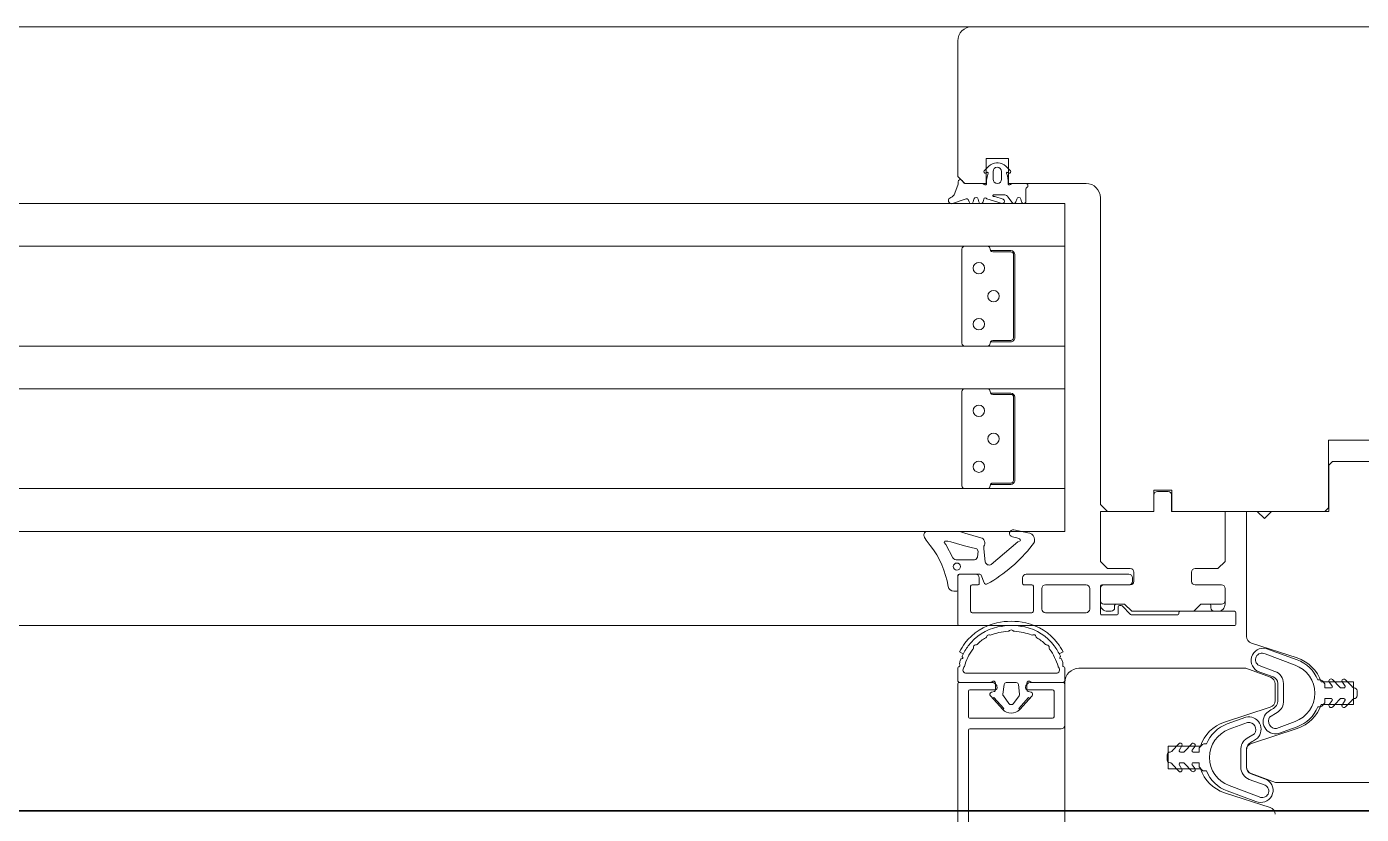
# Model space of a CAD drawing. Header units: metres. Extents: x 0.003 to 0.843, y 0.003 to 0.597.
# Drawn here: x 0.419548 to 0.423292, y 0.163988 to 0.166197 of the extents above; entities that cross this region are included whole.
import ezdxf

# ---------------------------------------------------------------- set-up
doc = ezdxf.new("R2010")
doc.units = ezdxf.units.M
for name, pattern in [('AUSGEZOGEN', [0]), ('LINIE_23', [0.0079, 0.004, -0.0013, 0, -0.0013, 0, -0.0013]), ('STRICHPUNKT', [25.4, 12.7, -6.35, 0, -6.35])]:
    doc.linetypes.add(name, pattern=pattern)
for name, color, linetype, lineweight in [('Bauachsen grob', 7, 'STRICHPUNKT', 13), ('Fenster', 7, 'AUSGEZOGEN', 18), ('Wand Beton bewehrt', 7, 'AUSGEZOGEN', 35)]:
    doc.layers.add(name, color=color, linetype=linetype, lineweight=lineweight)

msp = doc.modelspace()

# ---------------------------------------------------------------- linework, layer by layer
at = {"layer": 'Bauachsen grob', "color": 32, "linetype": 'LINIE_23', "lineweight": 25, "true_color": 0xc36e14}
msp.add_line((0.2293999949395658, 0.1645973633730105), (0.7313199837207798, 0.1645973633730105), dxfattribs=at)
at = {"layer": 'Fenster', "color": 7, "linetype": 'AUSGEZOGEN', "lineweight": 13}
for p, q in [((0.3942799842420348, 0.1661973702461979), (0.4222000025015079, 0.166197361169403)), ((0.4222000025015152, 0.1661973570238174), (0.4236200024697737, 0.1661973594937713)), ((0.4221600032329593, 0.1657773569636293), (0.4221600025719854, 0.1661573569551352)), ((0.4223020031428148, 0.1658273572095073), (0.4222400031442007, 0.1658273571016644)), ((0.4222400031442007, 0.1658273571016644), (0.422240003265959, 0.165757357103229)), ((0.4223020032645731, 0.1657573572110719), (0.4223020031428148, 0.1658273572095073)), ((0.4222474685091835, 0.1658065068475736), (0.4222340927172014, 0.1657931132368977)), ((0.4222589223791303, 0.165791302114898), (0.4222589365225281, 0.1657692989461071)), ((0.4222732007838867, 0.1658153100164805), (0.4222686762350715, 0.1658153067982057)), ((0.4222829330990658, 0.1657693143708457), (0.4222829182617505, 0.1657914475440976)), ((0.4223077921176081, 0.1657931133685693), (0.4222944162777679, 0.1658065069314507)), ((0.422160782389393, 0.1657558147043215), (0.4221516242049698, 0.1657299001789702)), ((0.4221800032673001, 0.1657573569988649), (0.4221600032329593, 0.1657773569636293)), ((0.4221609386068031, 0.1657622100896443), (0.4221609386102913, 0.1657602577427133)), ((0.4221609386102913, 0.1657602577427133), (0.4221609386137718, 0.1657583096486592)), ((0.4221759230229931, 0.1657598386628047), (0.4221718535127463, 0.1657656505042355)), ((0.422240003265959, 0.165757357103229), (0.4221800032673001, 0.1657573569988649)), ((0.4222271527727669, 0.1657572802147471), (0.4221808379401375, 0.1657572801300294)), ((0.4222389252523011, 0.1657868239228333), (0.4222419240162338, 0.1657885577234252)), ((0.4222999608348537, 0.165788557827114), (0.4223029596049814, 0.1657868240372368)), ((0.4225200032597, 0.1657573575902621), (0.4223020032645731, 0.1657573572110719)), ((0.4223509388177454, 0.1657572804219049), (0.4223147321900814, 0.1657572803712165)), ((0.4221401014476059, 0.1657179072203158), (0.4221347520480564, 0.1657144534410578)), ((0.4222410711088444, 0.1657148332005696), (0.4222840614949259, 0.165701280311032)), ((0.422261716037426, 0.1657252802751582), (0.422292019516977, 0.1657252803292986)), ((0.4222842330224078, 0.1657141763688765), (0.422266796378594, 0.1657203590104018)), ((0.422300679779754, 0.1657202803448827), (0.4223122268136543, 0.1657042803585933)), ((0.4223509387020135, 0.1657072804276891), (0.4223509386384583, 0.1657421151817967)), ((0.4225600048242696, 0.1648573576799563), (0.4225600033283821, 0.1657173576607325)), ((0.4224600033589919, 0.1657013616316704), (0.3940199851151086, 0.1657013698039755)), ((0.4221452262000011, 0.1657012800691268), (0.422180629038257, 0.1657132612040946)), ((0.4221903997264919, 0.1657103198778314), (0.4221916303304549, 0.1657057272341381)), ((0.4222032214401113, 0.1657057272548468), (0.422205388186781, 0.1657138137212942)), ((0.4222169792964373, 0.1657138137420029), (0.4222191460720014, 0.1657057272832981)), ((0.4222307371816575, 0.1657057273040064), (0.4222329039283274, 0.1657138137704537)), ((0.4223232185182035, 0.1657057274639278), (0.4223253852648732, 0.1657138139303752)), ((0.4223369763745295, 0.1657138139510839), (0.4223391431500936, 0.1657057274923787)), ((0.4224600033589993, 0.1657013574825942), (0.4224600035677279, 0.1655813574852764)), ((0.3940199853238371, 0.1655813698066577), (0.4224600035677206, 0.1655813616343526)), ((0.4221716040476405, 0.165309156989717), (0.4221716035877421, 0.1655735569838071)), ((0.4221794035740001, 0.1655813569972002), (0.4222430035725784, 0.1655813571078261)), ((0.4222508035859717, 0.1655735571215678), (0.4222508035859717, 0.1655735571215678)), ((0.4222522035938695, 0.1655689984247429), (0.4222522035934196, 0.1655692571240993)), ((0.4222522035934196, 0.1655692571240993), (0.4223086035921588, 0.1655692572222011)), ((0.4222586035995383, 0.1655656571353116), (0.4223086035984208, 0.165565657222282)), ((0.4223086035984208, 0.165565657222282), (0.4222586035995383, 0.1655656571353116)), ((0.4224600040547609, 0.1653013574915354), (0.4224600035677279, 0.1655813574852764)), ((0.4223164036118137, 0.1655578572360237), (0.422316404017095, 0.1653248572412317)), ((0.422316404017095, 0.1653248572412317), (0.4223164036118137, 0.1655578572360237)), ((0.4223200036117331, 0.1655578572422851), (0.4223200040170144, 0.1653248572474936)), ((0.422250804045696, 0.1653092571274752), (0.422250804045696, 0.1653092571274752)), ((0.4222522040383592, 0.1653134571298165), (0.4222522040379094, 0.1653137158291729)), ((0.4223086040370985, 0.1653134572279192), (0.4222522040383592, 0.1653134571298165)), ((0.4223086040308367, 0.1653170572278387), (0.4222586040319543, 0.1653170571408682)), ((0.4222586040319543, 0.1653170571408682), (0.4223086040308367, 0.1653170572278387)), ((0.3940199858108704, 0.1653013698129167), (0.422460004054754, 0.165301361640612)), ((0.4222430040596117, 0.1653013571140846), (0.4221794040610334, 0.1653013570034587)), ((0.4224600042634895, 0.1651813574942176), (0.4224600040547609, 0.1653013574915354)), ((0.4224600042634822, 0.1651813616432947), (0.394019986019599, 0.1651813698155989)), ((0.4221716047434022, 0.1649091569986581), (0.4221716042835037, 0.1651735569927482)), ((0.4221794042697618, 0.1651813570061414), (0.4222430042683403, 0.1651813571167673)), ((0.4222508042817333, 0.165173557130509), (0.4222508042817333, 0.165173557130509)), ((0.4222522042896312, 0.165168998433684), (0.4222522042891813, 0.16516925713304)), ((0.4222522042891813, 0.16516925713304), (0.4223086042879207, 0.1651692572311427)), ((0.4222586042953001, 0.1651656571442528), (0.4223086042941825, 0.1651656572312231)), ((0.4223086042941825, 0.1651656572312231), (0.4222586042953001, 0.1651656571442528)), ((0.4223164043075754, 0.1651578572449648), (0.4223164047128568, 0.1649248572501729)), ((0.4223164047128568, 0.1649248572501729), (0.4223164043075754, 0.1651578572449648)), ((0.4223200043074951, 0.1651578572512267), (0.4223200047127761, 0.1649248572564348)), ((0.4224600047505229, 0.164901357500477), (0.4224600042634895, 0.1651813574942176)), ((0.4234000044924005, 0.1650373591370322), (0.4232000044968711, 0.1650373587891514)), ((0.4232000044968711, 0.1650373587891514), (0.4232000048273579, 0.1648473587933982)), ((0.4232010046186067, 0.1649673587924554), (0.4232110046009893, 0.1649773588096259)), ((0.4232010048447295, 0.1648373587953615), (0.4232010046186067, 0.1649673587924554)), ((0.4232110046009893, 0.1649773588096259), (0.4233890045970103, 0.1649773591192402)), ((0.394019986506632, 0.1649013698218578), (0.4224600047505156, 0.1649013616495531)), ((0.4222430047553735, 0.1649013571230262), (0.4221794047567951, 0.1649013570124003)), ((0.4222508047414578, 0.1649092571364172), (0.4222508047414578, 0.1649092571364172)), ((0.422252204734121, 0.1649134571387582), (0.422252204733671, 0.1649137158381141)), ((0.4223086047328604, 0.1649134572368603), (0.422252204734121, 0.1649134571387582)), ((0.4223086047265985, 0.1649170572367798), (0.422258604727716, 0.1649170571498103)), ((0.422258604727716, 0.1649170571498103), (0.4223086047265985, 0.1649170572367798)), ((0.4224600049592512, 0.1647813575031596), (0.4224600047505229, 0.164901357500477)), ((0.4227600047502229, 0.1648973580269431), (0.4227100047513408, 0.1648973579399726)), ((0.4227100047513408, 0.1648973579399726), (0.422710004855705, 0.1648373579413137)), ((0.422734972748598, 0.1648933579833511), (0.4227199727489333, 0.16489335795726)), ((0.4227499727482628, 0.1648933580094418), (0.422734972748598, 0.1648933579833511)), ((0.4227600048545871, 0.1648373580282842), (0.4227600047502229, 0.1648973580269431)), ((0.4225800048586108, 0.1648373577151911), (0.4225600048242696, 0.1648573576799563)), ((0.4227099727665508, 0.1648833579400894), (0.4227099728465636, 0.1648373579411778)), ((0.422759972845446, 0.1648373580281478), (0.4227599727654335, 0.1648833580270594)), ((0.4227099728465636, 0.1648373579411778), (0.4225599728499164, 0.1648373576805039)), ((0.4225599728499164, 0.1648373576805039), (0.4225599730933798, 0.1646973576837877)), ((0.422710004855705, 0.1648373579413137), (0.4225800048586108, 0.1648373577151911)), ((0.422909972842093, 0.1648373582892955), (0.422759972845446, 0.1648373580281478)), ((0.4231900048449753, 0.1648373587762281), (0.4227600048545871, 0.1648373580282842)), ((0.4229099730856629, 0.1646973582925789), (0.422909972842093, 0.1648373582892955)), ((0.4229700054593386, 0.1644869824898579), (0.4229700048498931, 0.1648373583935595)), ((0.4229700048498931, 0.1648373583935595), (0.4230000048492225, 0.1648373584457413)), ((0.4230000048492225, 0.1648373584457413), (0.4230200048835635, 0.1648173584809761)), ((0.4230200048835635, 0.1648173584809761), (0.4230400048483284, 0.1648373585153168)), ((0.4230400048483284, 0.1648373585153168), (0.4232010048447295, 0.1648373587953615)), ((0.4232000048273579, 0.1648473587933982), (0.4231900048449753, 0.1648373587762281)), ((0.4224600049592442, 0.1647813616522354), (0.3940199867153606, 0.1647813698245401)), ((0.4220747586855029, 0.1647812689002431), (0.4221562178227507, 0.1647812690419337)), ((0.4220747586855029, 0.1647812689002463), (0.4221562178227507, 0.1647812690419369)), ((0.4223171197330605, 0.1647857265242956), (0.4223566470782023, 0.1647777802016581)), ((0.4220710118144547, 0.1647572546896909), (0.4220683500060414, 0.164761575768333)), ((0.4220710118144544, 0.1647572546896945), (0.4220683500060414, 0.1647615757683366)), ((0.4221236359185687, 0.164754451253948), (0.4221218689442282, 0.1647507174878406)), ((0.4221236359185687, 0.1647544512539512), (0.4221218689442282, 0.1647507174878443)), ((0.4221218689442282, 0.1647507174878406), (0.4221263348218144, 0.1647444315179341)), ((0.4221321362577566, 0.1647539182499718), (0.4221236359185687, 0.164754451253948)), ((0.4221263348218144, 0.1647444315179341), (0.4221462500509585, 0.164706978105055)), ((0.4221409210802801, 0.1647517867887732), (0.4221321362577566, 0.1647539182499745)), ((0.4221561209621669, 0.1647473425113631), (0.4221409210802801, 0.1647517867887705)), ((0.4221718682504741, 0.164742509738876), (0.4221561209621669, 0.1647473425113631)), ((0.4221822454788282, 0.1647396388968078), (0.4221718682504741, 0.164742509738876)), ((0.4221795320501516, 0.1647765542272341), (0.4222244742313153, 0.1647638302874011)), ((0.4221795320501516, 0.1647765542272369), (0.4222244742313153, 0.1647638302874039)), ((0.422253969285239, 0.1646886042246474), (0.4223288202616597, 0.1647523451810422)), ((0.422253969285239, 0.1646886042246511), (0.4223288202616597, 0.1647523451810458)), ((0.4223259701949819, 0.1647635471329877), (0.4223131779280155, 0.1647661188138118)), ((0.422333057746389, 0.1647605996007525), (0.4223259701949819, 0.1647635471329877)), ((0.4223288202616597, 0.1647523451810422), (0.4223329115209126, 0.164753797438842)), ((0.4223329115209126, 0.164753797438842), (0.4223346637588095, 0.1647548714725832)), ((0.4223353494312649, 0.1647588827563668), (0.422333057746389, 0.1647605996007525)), ((0.4223353494312646, 0.1647588827563705), (0.422333057746389, 0.164760599600756)), ((0.4223346637588095, 0.1647548714725832), (0.4223361215106907, 0.1647567771833588)), ((0.4223346637588095, 0.1647548714725863), (0.4223361215106903, 0.164756777183362)), ((0.4223361215106903, 0.164756777183362), (0.4223353494312646, 0.1647588827563705)), ((0.4221940589851615, 0.164737534036332), (0.4221822454788282, 0.1647396388968078)), ((0.4221940775525525, 0.1647375339697428), (0.4222131244138095, 0.1647322488662039)), ((0.4222117956498774, 0.1647034724464566), (0.4222100853506284, 0.1647026750766209)), ((0.422215484203863, 0.1647091475099055), (0.4222117956498774, 0.1647034724464538)), ((0.4222154842038626, 0.1647091475099083), (0.4222117956498774, 0.1647034724464566)), ((0.4222131244138095, 0.1647322488662076), (0.4222168574333642, 0.1647257336992971)), ((0.4222168574333642, 0.1647257336992939), (0.422215484203863, 0.1647091475099055)), ((0.4222327947385939, 0.1647399450576632), (0.4222327947512494, 0.1647326693510673)), ((0.4222327947385939, 0.1647399450576668), (0.4222327947512494, 0.1647326693510704)), ((0.4222327947512494, 0.1647326693510673), (0.4222369952074536, 0.1646960558002184)), ((0.4222327947512494, 0.1647326693510704), (0.4222369952074536, 0.1646960558002216)), ((0.4221587339807962, 0.1647012583899973), (0.4222050642991034, 0.1647012584344471)), ((0.4221587339807962, 0.164701258390001), (0.4222050642991034, 0.1647012584344507)), ((0.4222062876899083, 0.1647014877677211), (0.4222050642991054, 0.1647012584344471)), ((0.4222071438676251, 0.1647016995570334), (0.4222062876899083, 0.1647014877677211)), ((0.4222085935551612, 0.1647021281703515), (0.4222071438676248, 0.1647016995570371)), ((0.4222100853506287, 0.1647026750766177), (0.4222085935551612, 0.1647021281703483)), ((0.4225599730933798, 0.1646973576837877), (0.4225799731277133, 0.1646773577189925)), ((0.4225799731277133, 0.1646773577189925), (0.4226439731260586, 0.1646773578302396)), ((0.4226539731432139, 0.1646673578478568), (0.4226539731884386, 0.1646413578485495)), ((0.4228159731854175, 0.1646413581303332), (0.4228159731401928, 0.1646673581296405)), ((0.4228259731225603, 0.164677358146811), (0.4228899731209059, 0.1646773582582078)), ((0.4228899731209059, 0.1646773582582078), (0.4229099730856629, 0.1646973582925789)), ((0.4221599734058394, 0.1645213569915691), (0.4221599731692806, 0.1646573569932589)), ((0.4221599731739974, 0.1646546451043592), (0.4221599732381973, 0.1646177359655872)), ((0.4221599731739974, 0.1646546451043628), (0.4221599732381973, 0.1646177359655908)), ((0.4221639731622335, 0.1646613570001269), (0.422209969587719, 0.1646613570801333)), ((0.4222222312488458, 0.164661269157145), (0.422166597106969, 0.1646612690603747)), ((0.422215969639767, 0.1646313570869075), (0.4221999732136109, 0.1646313570590834)), ((0.4222199696048893, 0.1646513570977509), (0.4222199696327199, 0.1646353570937759)), ((0.4222337863958959, 0.1646372170348168), (0.4222259900212003, 0.164658637290228)), ((0.4223419831038917, 0.1646353573060065), (0.4223419830760612, 0.1646513573056486)), ((0.4223679732141229, 0.1646313573513035), (0.4223459831107598, 0.1646313573130534)), ((0.4223519830584437, 0.1646613573228192), (0.4226399731547115, 0.1646613578237502)), ((0.422405973209006, 0.1646313574174006), (0.4225199732095757, 0.1646313576156922)), ((0.4226399732068934, 0.1646313578244208), (0.4225639732085921, 0.1646313576922262)), ((0.422643973206056, 0.1646313578313784), (0.422569973208458, 0.1646313577026627)), ((0.4226499731718818, 0.1646513578413683), (0.4226499731892757, 0.1646413578415918)), ((0.4228999732001859, 0.1646313582766661), (0.422825973202588, 0.1646313581479504)), ((0.4221559732452442, 0.1646137359587192), (0.4221484494646734, 0.1646137359456325)), ((0.4221559732452442, 0.1646137359587224), (0.4221484494646732, 0.1646137359456353)), ((0.4221959732206576, 0.1646273570522149), (0.4221959733424155, 0.1645573573322981)), ((0.4223719733427489, 0.1645573576384332), (0.422371973220991, 0.1646273573583499)), ((0.4223959733275083, 0.1645633576800447), (0.4223959732266236, 0.16462135740023)), ((0.4225299732267463, 0.1646213576333103), (0.4225299733276313, 0.164563357913125)), ((0.4225599732156392, 0.1646273576853582), (0.4225599732689669, 0.1645966990936982)), ((0.4225599732260759, 0.1646213576854925), (0.4225599732852154, 0.164587357686397)), ((0.4225599732689669, 0.1645966990936982), (0.4225599733478334, 0.1645513579655754)), ((0.4229099732764964, 0.1645873582951886), (0.4229099732173566, 0.1646213582942838)), ((0.4225599732852154, 0.1645873576862523), (0.4225599733026095, 0.1645773576866204)), ((0.422603973301178, 0.164577357763154), (0.422569973302386, 0.1645773577040141)), ((0.422569973302386, 0.1645773577040141), (0.4225999733012676, 0.1645773577561963)), ((0.4225799733369506, 0.1645573577218556), (0.4225899733362792, 0.1645573577392493)), ((0.4225999733012676, 0.1645773577561963), (0.4226279733006416, 0.1645773578048993)), ((0.4225999733186614, 0.1645673577564199), (0.4225999733082251, 0.1645733577562856)), ((0.4226099733462682, 0.1645513580525458), (0.4226099733149593, 0.1645693577737689)), ((0.4226139733079122, 0.1645733577806373), (0.4226183164532485, 0.164573357788192)), ((0.422621144882348, 0.1645721862202627), (0.422644801498843, 0.1645485296860643)), ((0.4226279733006416, 0.1645773578048993), (0.4226479733349827, 0.164557357840135)), ((0.4226479733349827, 0.164557357840135), (0.4227349733330382, 0.1645573579914631)), ((0.4227349733330382, 0.1645573579914631), (0.4228219733310934, 0.1645573581427916)), ((0.4227839733322179, 0.164557358080423), (0.4229359733288203, 0.1645573583448132)), ((0.4228219733310934, 0.1645573581427916), (0.4228419732958583, 0.1645773581771323)), ((0.4228419732958583, 0.1645773581771323), (0.4228699732952323, 0.1645773582258357)), ((0.4228659732953218, 0.1645773582188781), (0.4228999732941138, 0.1645773582780176)), ((0.4228699732952323, 0.1645773582258357), (0.4228999732941138, 0.1645773582780176)), ((0.4228699733126265, 0.1645673582260593), (0.4228699733021902, 0.164573358225925)), ((0.4228899733291255, 0.1645573582610705), (0.4228799733297968, 0.1645573582436769)), ((0.4229099732764964, 0.164587358295044), (0.4229099732938903, 0.1645773582954121)), ((0.4221639734127075, 0.1645173569986165), (0.3943159872064084, 0.1645173662007042)), ((0.4229359733983966, 0.1645173583414367), (0.4221639734127075, 0.1645173569986165)), ((0.4221999733492839, 0.164553357339345), (0.422367973349796, 0.1645533576315648)), ((0.422519973345249, 0.1645533578959544), (0.4224059733446789, 0.1645533576976623)), ((0.4225639733547019, 0.1645473579726227), (0.4226059733533149, 0.1645473580456774)), ((0.4226476299279425, 0.1645473581181346), (0.4227759733497902, 0.164547358341376)), ((0.4227799733427431, 0.1645513583482439), (0.422779973339265, 0.1645533580735551)), ((0.4229399733356887, 0.16455335835186), (0.4229399733913494, 0.1645213583483047)), ((0.4221648544781123, 0.1644435996749531), (0.422175508952164, 0.164438078608368)), ((0.4224445038252612, 0.1644380790762585), (0.4224551582801067, 0.1644436001799086)), ((0.4231121433291827, 0.1644262685276781), (0.4229838251522274, 0.1644679613839949)), ((0.423031187678594, 0.164450459205073), (0.4231117089363707, 0.16442115202263)), ((0.4221724683134986, 0.1644244469176757), (0.4221702518042891, 0.1644241783617072)), ((0.4221738269431394, 0.164427633471451), (0.4221724861122437, 0.1644294187467499)), ((0.4224461858706228, 0.164427633945194), (0.4224475266953077, 0.1644294192251569)), ((0.422447544511349, 0.1644244473961444), (0.422449761021493, 0.1644241788478872)), ((0.4230498197028925, 0.164388603407323), (0.4230050648935257, 0.164404892737613)), ((0.4230220738199926, 0.1644378358495415), (0.4231062366403522, 0.1644061169315146)), ((0.4221600065188221, 0.1643633556541727), (0.4221600064571157, 0.1643988314342164)), ((0.4224355037410636, 0.1643833561329266), (0.4221845092267327, 0.1643833556963459)), ((0.4224600064568436, 0.1643988319560376), (0.42246000651855, 0.1643633561759939)), ((0.4225000056234352, 0.1643973562444776), (0.4229684396459711, 0.1643973570592734)), ((0.4229684396459711, 0.1643973570592734), (0.4230368460576091, 0.1643724592963531)), ((0.4230443474068737, 0.1643735683162081), (0.4229998812392889, 0.1643897525900502)), ((0.4221600098893177, 0.1624253556945383), (0.422160006535746, 0.164353355654393)), ((0.422164006528699, 0.1643573556612614), (0.422256183569172, 0.1643573558215999)), ((0.4222494235252164, 0.1643573558098388), (0.4221660065291245, 0.164357355664743)), ((0.4221900065705341, 0.1643333557069987), (0.4221900066957746, 0.164261355708608)), ((0.4222661836037378, 0.164337355839441), (0.4221940065634868, 0.1643373557138671)), ((0.4222630418494805, 0.1643325614387277), (0.4222544536632238, 0.1643302602251452)), ((0.4222660065665115, 0.1643364251471026), (0.4222660065335692, 0.1643553558387275)), ((0.4222701835932117, 0.1643433558462649), (0.4222701835966903, 0.1643413558463099)), ((0.4222866627689638, 0.1643244896397815), (0.422290051261865, 0.1643520870966854)), ((0.4223240065287523, 0.1643573559395692), (0.4222960065294768, 0.1643573558908656)), ((0.4223299618146935, 0.1643520871661063), (0.4223333504036024, 0.1643244897209779)), ((0.4223501835949016, 0.1643413559854617), (0.422350183591423, 0.1643433559849523)), ((0.4223540065316181, 0.164355355991796), (0.4223540065645461, 0.164336425300171)), ((0.4224260065641006, 0.1643373561174367), (0.4223541836017699, 0.1643373559925085)), ((0.42235697129502, 0.1643325616021089), (0.4223655594892817, 0.1643302604184033)), ((0.4223641835668763, 0.1643573560089899), (0.4224560065286783, 0.1643573561679341)), ((0.422370589533013, 0.164357356020596), (0.4224540065291208, 0.1643573561656913)), ((0.4224300066962001, 0.164261356126101), (0.4224300065709684, 0.1643333561244836)), ((0.4224600063896672, 0.1639573561847369), (0.4224600056939055, 0.1643573561757954)), ((0.4224600065355129, 0.164353356174981), (0.4224600067372914, 0.1642373561788218)), ((0.4230500056871387, 0.1643536654672476), (0.4230500057683412, 0.1643069812916365)), ((0.4230575071247176, 0.1643040016191049), (0.4230575070364032, 0.1643547744871021)), ((0.4230735583816285, 0.1643072901399078), (0.4230735070360453, 0.1643547745149322)), ((0.4231700056667272, 0.1643651828632037), (0.4231756022401414, 0.1643651828729385)), ((0.4232700056746226, 0.1643593589260654), (0.4231789602116725, 0.1643593587677006)), ((0.4231831483718063, 0.1643617445920637), (0.4231900056859779, 0.1643538585370357)), ((0.4231900056859779, 0.1643538585370357), (0.4231900057059813, 0.1643423582872929)), ((0.4231900057059813, 0.1643423582872929), (0.4232069653308915, 0.1643423583167928)), ((0.4232104527011205, 0.1643474665872796), (0.4232016863397868, 0.1643591558338262)), ((0.4232129128303088, 0.1643640332365926), (0.4232299252623385, 0.1643460862692023)), ((0.4232336138614661, 0.1643423593631451), (0.4232429651768521, 0.164342359379411)), ((0.4232469386166791, 0.1643468195096662), (0.4232376863307394, 0.1643616957976237)), ((0.423248053998027, 0.1643649654616998), (0.4232651427741768, 0.1643472066539371)), ((0.4232699375862095, 0.1643426880403781), (0.4232720057041469, 0.1643423594299239)), ((0.4232700057859444, 0.1642953589274957), (0.4232700056746226, 0.1643593589260654)), ((0.423280005717883, 0.164334359444018), (0.4232800057300598, 0.1643273589441747)), ((0.422251548131835, 0.1643204494306701), (0.4222862281926213, 0.1642819412905683)), ((0.4222582402024151, 0.1643130186711606), (0.4222612125062187, 0.1643156954993933)), ((0.4222612125062187, 0.1643156954993933), (0.4222892004964248, 0.1642846181188002)), ((0.4223035477693365, 0.1642986354073587), (0.422287773906727, 0.1643202180522967)), ((0.4223164654931866, 0.1642986354298288), (0.4223322392806998, 0.1643202181296279)), ((0.4223588006969546, 0.1643156956691383), (0.422330812814861, 0.164284618191181)), ((0.4223684650548002, 0.1643204496340359), (0.4223337851279768, 0.1642819413732892)), ((0.4223617730100706, 0.1643130188512464), (0.4223588006969546, 0.1643156956691383)), ((0.4231789603229943, 0.1642953587691313), (0.4232700057859444, 0.1642953589274957)), ((0.4231900057784714, 0.1643006831494341), (0.4231829955485933, 0.1642926211814979)), ((0.4232068083557967, 0.1643121834284035), (0.4231900057584677, 0.1643121833991768)), ((0.4231900057584677, 0.1643121833991768), (0.4231900057784714, 0.1643006831494341)), ((0.4232016864507085, 0.1642953858932779), (0.4232104527713775, 0.1643070751703213)), ((0.4232299253277937, 0.1643084555561395), (0.423212912958198, 0.1642905085295661)), ((0.4232429652293416, 0.1643121824912942), (0.423233613913956, 0.1643121824750288)), ((0.423237686450497, 0.1642928460547173), (0.4232469386846849, 0.1643077223748624)), ((0.4232651428435291, 0.16430733529392), (0.4232480541291589, 0.1642895764267087)), ((0.4232720057566364, 0.1643121825418075), (0.4232699376398425, 0.1643118539241591)), ((0.4232800057300598, 0.1643273589441747), (0.4232800057425424, 0.1643201825555443)), ((0.4221940067026433, 0.1642573557156553), (0.4224260067032471, 0.1642573561192326)), ((0.4222862281926213, 0.1642819412905683), (0.4222892004964248, 0.1642846181188002)), ((0.4223337851279768, 0.1642819413732892), (0.422330812814861, 0.164284618191181)), ((0.4230361861416231, 0.1642879601376976), (0.42290786810971, 0.1642462668349868)), ((0.4229158303859856, 0.1642411709238491), (0.4229676898200572, 0.1642600463163713)), ((0.4230271027836394, 0.1642728299829379), (0.4230383249017671, 0.164280866865799)), ((0.4230348082288337, 0.1642606229413277), (0.4230555245761529, 0.1642734611749475)), ((0.4231754494288896, 0.1642891828743714), (0.4231700057989221, 0.1642891828649027)), ((0.4221901838011687, 0.1642233557097884), (0.4221900072269468, 0.1639561019464927)), ((0.4224500067549097, 0.1642273561616508), (0.4221941837941214, 0.1642273557166591)), ((0.4229212782137665, 0.1642262032210429), (0.4229731099727121, 0.1642457583524379)), ((0.4229838256413583, 0.1641867554739994), (0.4231121436732714, 0.1642284487767106)), ((0.4231062369149489, 0.1642482485747515), (0.4230544051560033, 0.1642286934433564)), ((0.4231116847427299, 0.1642332808719448), (0.4230598253086582, 0.1642144054794222)), ((0.4228410514599871, 0.1641793568425665), (0.4227500059970371, 0.1641793566842017)), ((0.4227500059970371, 0.1641793566842017), (0.4227500061083589, 0.1641153566856324)), ((0.4227623722851863, 0.1641671165018743), (0.4227794609995568, 0.1641848753690852)), ((0.4227898286782185, 0.164181605741077), (0.4227805764440309, 0.1641667294209319)), ((0.4227975898009219, 0.1641659962396544), (0.4228146021705175, 0.1641839432662273)), ((0.4228375093502444, 0.1641737686463604), (0.4228445195801221, 0.1641818306142964)), ((0.4228520656998259, 0.1641852689214229), (0.4228575093297938, 0.1641852689308917)), ((0.4229927068998819, 0.1642138288544666), (0.4229719905525626, 0.1642009906208469)), ((0.423000412345076, 0.1642016218128565), (0.4229891902269484, 0.1641935849299953)), ((0.4227475093986557, 0.1641470928516197), (0.4227475093861731, 0.16415426924025)), ((0.4227475094108324, 0.1641400923517754), (0.4227475093986557, 0.1641470928516197)), ((0.422755509372079, 0.1641622692539864), (0.4227575774888732, 0.1641625978716353)), ((0.4227845498993738, 0.1641622693044992), (0.4227939012147595, 0.1641622693207656)), ((0.4228258286780071, 0.164179065902516), (0.422817062357338, 0.1641673766254731)), ((0.4228207067729188, 0.164162268367391), (0.422837509370248, 0.1641622683966175)), ((0.422837509370248, 0.1641622683966175), (0.4228375093502444, 0.1641737686463604)), ((0.4229539567470873, 0.1641671616558865), (0.4229540080926702, 0.1641196772808617)), ((0.4229700060958428, 0.1641210501444503), (0.4229700060146401, 0.1641677343200609)), ((0.4229700080039978, 0.164170450176689), (0.4229700080923123, 0.1641196773086923)), ((0.4227500061083589, 0.1641153566856324), (0.422841051571309, 0.1641153568439969)), ((0.4227575775425059, 0.1641317637554157), (0.4227555094245687, 0.16413209236587)), ((0.4227794611306888, 0.1641094863340946), (0.4227623723545387, 0.1641272451418572)), ((0.4227805765120367, 0.1641276322861281), (0.4227898287979761, 0.1641127559981706)), ((0.4227939012672494, 0.1641320924326488), (0.4227845499518635, 0.1641320924163834)), ((0.4228146022984066, 0.1641104185592017), (0.4227975898663769, 0.1641283655265916)), ((0.4228170624275953, 0.1641269852085143), (0.4228258287889287, 0.1641152959619676)), ((0.4228375094227341, 0.164132093508501), (0.4228205497978239, 0.1641320934790015)), ((0.4228375094427378, 0.1641205932587582), (0.4228375094227341, 0.164132093508501)), ((0.4228443667569092, 0.1641127072037307), (0.4228375094427378, 0.1641205932587582)), ((0.4228575094619882, 0.1641092689325906), (0.422851912888574, 0.1641092689228558)), ((0.423005441308723, 0.1640366159462529), (0.4229212784883635, 0.1640683348642797)), ((0.422977695425823, 0.1640858483884713), (0.4230224502351897, 0.1640695590581809)), ((0.4230515721370102, 0.1640773585524239), (0.4229831657253723, 0.1641022563153443)), ((0.4229831677218417, 0.1641008834795862), (0.4230276338894269, 0.1640846992057441)), ((0.4235200061595462, 0.1640773593672198), (0.4230515721370102, 0.1640773585524239)), ((0.4229078684537984, 0.1640484470840193), (0.4230361866307539, 0.1640067542277026)), ((0.4229963274501214, 0.1640239925907208), (0.4229158061923447, 0.1640532997731639))]:
    msp.add_line(p, q, dxfattribs=at)
for centre, radius in [((0.4222192036800838, 0.1655198570678026), 1.599999964237213e-05), ((0.4222604038157062, 0.165441357141221), 1.599999964237213e-05), ((0.4222192039531703, 0.1653628570713117), 1.599999964237213e-05), ((0.4222192043758454, 0.1651198570767437), 1.599999964237213e-05), ((0.422260404511468, 0.1650413571501622), 1.599999964237213e-05), ((0.4222192046489322, 0.1649628570802533), 1.599999964237213e-05), ((0.4221573355352025, 0.1646828129279856), 9.951991738439431e-06), ((0.4221573355352025, 0.1646828129279888), 9.951991738439431e-06)]:
    msp.add_circle(centre, radius, dxfattribs=at)
for centre, radius, start, end in [((0.4222000025710913, 0.1661573570247105), 3.999999910593031e-05, 90.00009966053629, 179.9999003386106), ((0.4222369227033444, 0.1657902864697976), 3.999929225091268e-06, 135.0326048439463, 300.0427546804948), ((0.4222686958440006, 0.1657853044429566), 3.000236165644153e-05, 90.03744735077034, 135.0336649512396), ((0.422270920712087, 0.1657913102076026), 1.19983356861564e-05, 0.6558387394571119, 180.0386451820843), ((0.4222731812750477, 0.1657852967163599), 3.001330646089038e-05, 44.96653977829981, 89.96275737859604), ((0.4223049621415659, 0.1657902865913565), 3.99992922509277e-06, 239.9574500488166, 44.96759988571227), ((0.4221409386142183, 0.1657583096129269), 1.999999955336422e-05, 352.8339448952662, 0.0001023638641616895), ((0.4221669386065766, 0.1657622090371441), 5.999999865903834e-06, 35.00009966626757, 179.9899493677028), ((0.4221808379291626, 0.1657632801298946), 5.999999865911401e-06, 215.0000996659635, 270.0001048035198), ((0.4222271527906328, 0.1657472802149704), 9.999999776539724e-06, 45.62234760141986, 90.00010236456444), ((0.4222369440667307, 0.1657572865413758), 3.999845071054932e-06, 225.6223476009738, 2.734602905795797), ((0.4223210627924035, 0.1657612844636077), 8.021383202929641e-05, 161.7764432464999, 182.7203813443332), ((0.4222429254676448, 0.1657868267976846), 1.999752196179999e-06, 346.7770180690307, 120.0521310894745), ((0.4222709347690627, 0.1657693715848772), 1.19984664144861e-05, 180.346871029994, 359.7267871699233), ((0.4222989593896275, 0.1657868268977954), 1.999752196213104e-06, 59.94807363976533, 193.2231866592892), ((0.422220822156137, 0.1657612842845174), 8.021383202948762e-05, 357.2791479126674, 18.22376148322548), ((0.4223049408961525, 0.1657572866628329), 3.999845012336787e-06, 177.2791475820688, 314.3778567985147), ((0.4223147322079474, 0.1657472803714395), 9.99999977651897e-06, 90.0001023648825, 134.3778571282835), ((0.422350938826145, 0.1657512804220386), 5.999999865884709e-06, 293.5770051618558, 90.00008021253069), ((0.4225200033292761, 0.165717357591156), 3.999999910593031e-05, 9.966138939567454e-05, 90.00009966053629), ((0.4221424036454628, 0.1657097865418035), 8.962527072123658e-06, 148.6199479427674, 288.3564929534826), ((0.422135288232703, 0.1657340637009911), 1.685819994912878e-05, 286.5894433657961, 345.7015317395377), ((0.422184604174438, 0.1657087669532402), 5.99999986588132e-06, 15.0001023648493, 131.4925540928897), ((0.4222111837443834, 0.1657122608174122), 5.99999986592597e-06, 15.00010236445609, 165.0001023643034), ((0.422237198824542, 0.1657126306044965), 4.454886662578359e-06, 29.63167463823255, 164.5980849801881), ((0.4222605682478843, 0.1657234079443124), 2.196142897805106e-06, 58.49057436595675, 269.8168422283602), ((0.4222622214985908, 0.1657101305221771), 1.120497650215132e-05, 65.90253872264448, 98.52104406468288), ((0.4222920195348429, 0.1657152803295216), 9.99999977642802e-06, 30.00010236450278, 90.00010236456444), ((0.4223311808224756, 0.1657122610264936), 5.999999865885807e-06, 15.00010236471211, 165.0001023644222), ((0.4223549386383688, 0.1657421151889429), 3.999999910624642e-06, 113.5770051609681, 179.9998976325754), ((0.4221974258825086, 0.1657072801587277), 5.999999865885973e-06, 195.0001023644561, 345.0001023648155), ((0.4222249416240553, 0.1657072802078878), 5.999999865885973e-06, 195.0001023644561, 345.0001023648155), ((0.4222844555857488, 0.1657077242389663), 6.455967380041497e-06, 266.5003250435794, 91.9756090093227), ((0.422317422960601, 0.1657072803678093), 5.999999865883178e-06, 210.0001023650078, 345.0001023649526), ((0.4223449387021473, 0.1657072804169687), 5.999999865896486e-06, 195.0001023647121, 0.000102367424582002), ((0.4221794035875674, 0.165573556997374), 7.79999982566296e-06, 90.0000996602366, 179.9999003422677), ((0.4222430035861456, 0.1655735571079998), 7.799999825644771e-06, 9.9657732298288e-05, 90.00009966064437), ((0.4222586035859711, 0.1655734571351367), 7.799999825654434e-06, 179.9999003422677, 270.0000996606444), ((0.4222586035859711, 0.1655734571351367), 7.79999982566296e-06, 214.8639376149261, 270.0000996606444), ((0.4223086036119881, 0.1655578572224558), 1.139999974518432e-05, 9.966138939567454e-05, 90.00009966045121), ((0.4223086036119881, 0.1655578572224558), 7.79999982566296e-06, 9.9657732298288e-05, 90.0000996602366), ((0.4223086036119881, 0.1655578572224558), 7.799999825653867e-06, 9.9657732298288e-05, 90.0000996602366), ((0.4221794040474661, 0.1653091570032838), 7.79999982566296e-06, 179.9999003422677, 270.0000996602366), ((0.4222430040460441, 0.1653091571139102), 7.79999982566296e-06, 270.0000996602366, 9.9657732298288e-05), ((0.4222586040455217, 0.165309257141042), 7.79999982566296e-06, 90.0000996602366, 179.9999003422677), ((0.4222586040455217, 0.165309257141042), 7.79999982566325e-06, 90.0000996602366, 145.1362617058699), ((0.4223086040172694, 0.1653248572276639), 7.799999825653867e-06, 270.0000996606444, 9.9657732298288e-05), ((0.4223086040172694, 0.1653248572276639), 1.139999974519342e-05, 270.0000996604512, 9.966138939567454e-05), ((0.4223086040172694, 0.1653248572276639), 7.79999982566296e-06, 270.0000996606444, 9.9657732298288e-05), ((0.4221794042833291, 0.1651735570063147), 7.79999982566296e-06, 90.0000996602366, 179.9999003422677), ((0.4222430042819077, 0.165173557116941), 7.79999982566296e-06, 9.9657732298288e-05, 90.0000996602366), ((0.4222586042817327, 0.1651734571440779), 7.799999825654434e-06, 179.9999003422677, 270.0000996610521), ((0.4222586042817327, 0.1651734571440779), 7.79999982566296e-06, 214.8639376150934, 270.0000996610521), ((0.4223086043077497, 0.1651578572313969), 1.139999974518432e-05, 9.966138939567454e-05, 90.00009966045121), ((0.4223086043077497, 0.1651578572313969), 7.79999982566296e-06, 9.9657732298288e-05, 90.0000996602366), ((0.4223086043077497, 0.1651578572313969), 7.799999825653867e-06, 9.9657732298288e-05, 90.0000996602366), ((0.4221794047432278, 0.1649091570122249), 7.79999982566296e-06, 179.9999003422677, 270.0000996602366), ((0.4222430047418061, 0.1649091571228514), 7.79999982566296e-06, 270.0000996602366, 9.9657732298288e-05), ((0.4222586047412833, 0.1649092571499841), 7.79999982566296e-06, 90.0000996602366, 179.9999003422677), ((0.4222586047412833, 0.1649092571499841), 7.79999982566325e-06, 90.0000996602366, 145.1362617058699), ((0.4223086047130308, 0.164924857236605), 7.799999825653867e-06, 270.0000996606444, 9.9657732298288e-05), ((0.4223086047130308, 0.164924857236605), 1.139999974519342e-05, 270.0000996604512, 9.966138939567454e-05), ((0.4223086047130308, 0.164924857236605), 7.79999982566296e-06, 270.0000996606444, 9.9657732298288e-05), ((0.4227199727663273, 0.164883357957483), 9.999999776482578e-06, 90.00009966045678, 179.9999003386106), ((0.4227499727656571, 0.1648833580096648), 9.999999776484854e-06, 9.966138939567454e-05, 90.00009966045678), ((0.4220747587028967, 0.1647712689004665), 9.99999977648474e-06, 90.00009966045678, 199.0259036281129), ((0.4220747587028967, 0.1647712689004692), 9.99999977648474e-06, 90.00009966045678, 199.0259036282632), ((0.4221562178487873, 0.1647212686496655), 6.000039226772654e-05, 67.1346067034882, 90.00002486292252), ((0.4221562178487873, 0.1647212686496686), 6.000039226772654e-05, 67.1346067034882, 90.00002486292252), ((0.4223151488361957, 0.1647759226679163), 1.000000171806752e-05, 78.63317879360031, 258.6331126657404), ((0.4223151488361957, 0.1647759226679195), 1.000000171806752e-05, 78.63317879360031, 258.6331126657404), ((0.4220959457581742, 0.1647785749047257), 3.241135871724434e-05, 199.0259036281629, 211.6332997063368), ((0.4220959457581742, 0.1647785749047288), 3.241135871724434e-05, 199.0259036282092, 211.6332997063368), ((0.422144569477675, 0.1648025666182739), 8.639386951827377e-05, 211.6332997063939, 224.3835742776024), ((0.422144569477675, 0.164802566618277), 8.639386951827377e-05, 211.6332997063939, 224.3835742776024), ((0.4218857230688368, 0.1645884132108175), 0.000249961633308081, 8.846051582547727, 37.95136155751772), ((0.4218857230688363, 0.1645884132108212), 0.000249961633308081, 8.846051582547727, 37.95136155751772), ((0.4222202679069122, 0.1647489731444211), 1.544110949683923e-05, 324.2197100070688, 74.19222827254212), ((0.4222202679069122, 0.1647489731444247), 1.544110949683923e-05, 324.2197100071523, 74.19222827254212), ((0.4220390787249783, 0.1649979906457469), 0.0004168665193343188, 299.2313845968205, 322.2050096695252), ((0.4220390787249783, 0.1649979906457502), 0.0004168665193343188, 299.2313845968186, 322.2050096695252), ((0.422355596335727, 0.1647578078199112), 2.000000230956683e-05, 310.1427964218865, 86.98845841982791), ((0.4223555963357273, 0.1647578078199148), 2.000000230956683e-05, 310.1427964218865, 86.98845841982791), ((0.4221584156458006, 0.1647170472447923), 1.579206360546857e-05, 219.6136545291453, 271.1550413954587), ((0.4221584156458003, 0.1647170472447956), 1.579206360546857e-05, 219.6136545290945, 271.1550413954566), ((0.4222482059417455, 0.1646985343670857), 1.14814570972573e-05, 192.4669040794852, 300.1303996212409), ((0.4222482059417452, 0.1646985343670885), 1.14814570972573e-05, 192.4669040794852, 300.1303996213105), ((0.4226439731434376, 0.1646673578304625), 9.999999776482578e-06, 9.966138939567454e-05, 90.00009957458181), ((0.4228259731399694, 0.164667358147034), 9.999999776484854e-06, 90.00009974633177, 179.9999003386106), ((0.4221639731691907, 0.1646573570002155), 3.999999910614404e-06, 90.00009966029776, 179.9999003386106), ((0.4221665971184907, 0.1646546451158805), 6.623944493432684e-06, 90.0001432601247, 179.9999003386106), ((0.4221665971184909, 0.1646546451158842), 6.623944493432684e-06, 90.00014325964455, 179.9999003386106), ((0.4221999732205685, 0.1646273570591724), 3.999999910607584e-06, 90.00009966109289, 179.9999003386106), ((0.4222099696051129, 0.1646513570803567), 9.99999977650077e-06, 9.966138939567454e-05, 90.00009966045678), ((0.4222159696328091, 0.1646353570868173), 3.999999910537098e-06, 270.0000996602978, 9.966138939567454e-05), ((0.4222222312574803, 0.1646572692024442), 3.999996110593223e-06, 20.00013018093773, 90.00014326027355), ((0.4222222312574803, 0.1646572692024478), 3.999996110593223e-06, 20.00013018093773, 90.00014326027355), ((0.4222394245481686, 0.1646392691647679), 5.999999865888936e-06, 200.0000928610128, 302.523031440074), ((0.4222394245481689, 0.1646392691647716), 5.999999865888936e-06, 200.0000928611941, 302.523031440074), ((0.4223519830758377, 0.1646513573230426), 9.999999776484854e-06, 90.00009966045678, 179.9999003386106), ((0.4223459831038023, 0.164635357312964), 3.999999910553015e-06, 179.9999003386106, 270.000099661888), ((0.4223679732210804, 0.1646273573513926), 3.999999910612699e-06, 9.966138939567454e-05, 90.00009966109289), ((0.4224059732264001, 0.164621357417624), 9.999999776488264e-06, 90.00009966045678, 179.9999003386106), ((0.4225199732269698, 0.1646213576159157), 9.999999776482578e-06, 9.966138939567454e-05, 90.00009966045678), ((0.4225699732258523, 0.1646213577028861), 9.999999776482578e-06, 90.00009966045678, 179.9999003386106), ((0.4225639732155499, 0.1646273576923154), 3.999999910607584e-06, 90.00009966188803, 179.9999003386106), ((0.4226399731721053, 0.1646513578239737), 9.999999776482578e-06, 9.966138939567454e-05, 90.00009966045678), ((0.4226399731894992, 0.1646413578241972), 9.999999776482578e-06, 270.0000996604568, 9.966138939567454e-05), ((0.4226439731886621, 0.1646413578311548), 9.999999776482578e-06, 270.0000996604568, 9.966138939567454e-05), ((0.422825973185194, 0.1646413581477268), 9.999999776482578e-06, 179.9999003386106, 270.0000996604568), ((0.42289997321758, 0.1646213582768895), 9.999999776480874e-06, 9.966138939567454e-05, 90.00009966045678), ((0.422148449436843, 0.1646297359452746), 1.599999964237576e-05, 190.3829213447518, 270.0000996604965), ((0.422148449436843, 0.1646297359452774), 1.599999964237576e-05, 190.3829213447518, 270.0000996604965), ((0.4221559732382867, 0.1646177359586294), 3.999999910603035e-06, 270.0000996602978, 9.966138939567454e-05), ((0.4221559732382864, 0.1646177359586322), 3.999999910603035e-06, 270.0000996602978, 9.966138939567454e-05), ((0.4221999733423265, 0.1645573573392557), 3.999999910596215e-06, 179.9999003386106, 270.0000996602978), ((0.4223679733428384, 0.164557357631475), 3.999999910516634e-06, 270.0000996587075, 9.966138939567454e-05), ((0.4224059733272847, 0.1645633576974382), 9.999999776482578e-06, 179.9999003386106, 270.0000996604568), ((0.4225199733278547, 0.1645633578957308), 9.999999776482578e-06, 270.0000996601387, 9.966138939567454e-05), ((0.4225699732849922, 0.1645873577037905), 9.999999776482578e-06, 179.9999003386106, 270.0000996604568), ((0.4225699732849919, 0.1645873577037905), 9.999999776474621e-06, 179.9999003386106, 270.0000996607748), ((0.4225799733021625, 0.1645773577214081), 1.999999955296516e-05, 179.9999003386106, 270.0000996604568), ((0.422589973318885, 0.1645673577390256), 9.999999776482578e-06, 270.0000996604568, 9.966138939567454e-05), ((0.4226039733081356, 0.1645733577632431), 3.99999991053255e-06, 90.00009966029776, 179.9999003386106), ((0.42261397331487, 0.1645693577807265), 3.999999910607015e-06, 90.00009965870747, 179.9999003386106), ((0.4226183164602062, 0.1645693577882807), 3.999999910534824e-06, 45.00009966154298, 90.00009966268317), ((0.4227839733391754, 0.1645533580805127), 3.999999910541645e-06, 90.00009966109289, 179.9999003386106), ((0.4228659733022794, 0.1645733582189673), 3.999999910575751e-06, 9.966138939567454e-05, 90.00009966029776), ((0.422879973312403, 0.1645673582434528), 9.999999776482578e-06, 179.9999003386106, 270.0000996604568), ((0.4228899732943373, 0.1645773582606234), 1.999999955296516e-05, 270.0000996604568, 9.966138939567454e-05), ((0.4228999732767196, 0.1645873582777939), 9.999999776482578e-06, 270.0000996604568, 9.966138939567454e-05), ((0.4228999732767196, 0.1645873582777939), 9.999999776482578e-06, 270.0000996604568, 9.966138939567454e-05), ((0.4229359733357778, 0.1645533583449023), 3.999999910607584e-06, 9.966138939567454e-05, 90.00009966029776), ((0.42216397340575, 0.1645213569985266), 3.999999910516634e-06, 179.9999003386106, 270.000099661888), ((0.4223015609263364, 0.1643764541398495), 0.0001519999966025358, 102.1892228568292, 143.1667883429461), ((0.4223100065639107, 0.1643373559156638), 0.0001919999957084655, 77.81097646423777, 102.1892228568382), ((0.4223100065639107, 0.1643373559156638), 0.0001799999959766863, 77.8109764642291, 102.1892228568355), ((0.42231845206547, 0.1643764541692298), 0.0001519999966025358, 36.83341097811276, 77.8109764642476), ((0.4225639733477442, 0.1645513579725325), 3.999999910612131e-06, 179.9999003386106, 270.000099661888), ((0.4226059733463577, 0.1645513580455871), 3.999999910534824e-06, 270.0000996595026, 9.966138939567454e-05), ((0.4226476299209846, 0.1645513581180448), 3.99999991062337e-06, 225.0000996606996, 270.0000996602978), ((0.4227759733428326, 0.1645513583412861), 3.999999910534824e-06, 270.0000996602978, 9.966138939567454e-05), ((0.4229359733914389, 0.1645213583413469), 3.999999910600194e-06, 270.0000996602978, 9.966138939567454e-05), ((0.4223015609263364, 0.1643764541398495), 0.0001399999968707566, 102.1892228568202, 143.1667883429411), ((0.4223015609263364, 0.1643764541398495), 0.0001239999972283845, 120.6214937721971, 134.7620946619691), ((0.4222353435719119, 0.1644883257681453), 5.999999865889547e-06, 300.6214937723088, 345.5693499518811), ((0.4222469649715, 0.1644853352723371), 5.999999865889547e-06, 67.6915082375046, 165.5693499520058), ((0.4222515200907577, 0.1644964371137206), 5.999999865889547e-06, 247.691508237995, 292.6393644179024), ((0.4223015609263364, 0.1643764541398495), 0.0001239999972283845, 102.1892228568202, 112.6393644175572), ((0.4223100065639107, 0.1643373559156638), 0.0001639999963343142, 93.08853303739285, 102.1892228568349), ((0.4223008471394679, 0.1645071089823577), 5.999999865889547e-06, 273.088533037619, 319.7526103012941), ((0.4223100062821273, 0.164499355912043), 5.999999865889547e-06, 40.24758901947337, 139.7526103014964), ((0.4223191653978149, 0.1645071090142205), 5.999999865889547e-06, 220.2475890194734, 266.9116662835627), ((0.4223100065639107, 0.1643373559156638), 0.0001639999963343142, 77.81097646423949, 86.91166628367962), ((0.42231845206547, 0.1643764541692298), 0.0001239999972283845, 67.43989153398083, 77.81097646422431), ((0.42231845206547, 0.1643764541692298), 0.0001399999968707566, 36.83341097812219, 77.8109764642349), ((0.4223683268835007, 0.1644965062486403), 5.999999865889547e-06, 247.4398915343609, 293.6268300735373), ((0.4223731362205537, 0.1644855121470099), 5.999999865889547e-06, 13.11271037907879, 113.6268300735373), ((0.4223848233282538, 0.1644882345553491), 5.999999865889547e-06, 193.112710379199, 239.2996489186832), ((0.42231845206547, 0.1643764541692298), 0.0001239999972283845, 45.23810465909124, 59.2996489182873), ((0.4229900054588913, 0.1644869825246451), 1.999999955295123e-05, 179.9999003386106, 252.0000996604342), ((0.4223175686061934, 0.1643644643872367), 0.0001719999961554968, 143.1667883429455, 152.6071562882808), ((0.4223175686061934, 0.1643644643872367), 0.0001599999964237177, 143.166788342957, 155.2471262239554), ((0.4223175686061934, 0.1643644643872367), 0.0001439999967813456, 143.1667883429561, 164.5304489252547), ((0.4223015609263364, 0.1643764541398495), 0.0001239999972283845, 142.9023372774142, 143.166788342938), ((0.4221978718191116, 0.1644548669467595), 5.999999865889547e-06, 322.9023372774886, 9.08927581717944), ((0.4222097211395537, 0.1644567626256921), 5.999999865889547e-06, 88.57515612234869, 189.0892758173574), ((0.4222100195273936, 0.1644687589150461), 5.999999865889547e-06, 268.575156122872, 314.7620946621209), ((0.4224099931433012, 0.1644687592628811), 5.999999865889547e-06, 225.2381046591239, 271.4250431989253), ((0.4224102915728734, 0.1644567629745656), 5.999999865889547e-06, 350.9109235039259, 91.42504319891873), ((0.4224221408999107, 0.1644548673368535), 5.999999865889547e-06, 170.9109235039259, 217.0978620437295), ((0.42231845206547, 0.1643764541692298), 0.0001239999972283845, 36.83341097812395, 37.09786204363924), ((0.4223024444273225, 0.1643644643609299), 0.0001439999967813456, 15.46975039581608, 36.83341097812623), ((0.4223024444273225, 0.1643644643609299), 0.0001599999964237177, 24.75307309710405, 36.83341097811253), ((0.4223024444273225, 0.1643644643609299), 0.0001719999961554968, 27.39304303277497, 36.83341097811596), ((0.4230171467695082, 0.1644192744279944), 3.419996271044305e-05, 65.76040019895427, 239.6792273728666), ((0.4221617853111343, 0.1644057241022341), 3.999999910593032e-06, 280.0466193678129, 20.81309540978457), ((0.4221748717336938, 0.1644106985907332), 9.999999776482578e-06, 162.0475242339851, 200.8130954094664), ((0.4223175686061934, 0.1643644643872367), 0.0001599999964237177, 158.5696309619615, 162.0475242339777), ((0.4221704923683085, 0.1644221928822253), 1.999999955296516e-06, 96.90837859275214, 158.5696309615609), ((0.4221740853059042, 0.1644306198210433), 1.999999955296516e-06, 155.247126223927, 216.9083785938767), ((0.422172227749479, 0.1644264323971579), 1.999999955296516e-06, 276.9083785911734, 36.9083785938767), ((0.422447785068461, 0.1644264328764634), 1.999999955296516e-06, 143.0918207280373, 263.0918207292342), ((0.4224459274974688, 0.1644306202938869), 1.999999955296516e-06, 323.0918207280373, 24.75307309604622), ((0.4224495204643803, 0.1644221933675684), 1.999999955296516e-06, 21.43056835865839, 83.09182072932987), ((0.4223024444273225, 0.1643644643609299), 0.0001599999964237177, 17.95267508708353, 21.43056835908997), ((0.4224582275788465, 0.1644057246178667), 3.999999910593032e-06, 159.1871039112692, 259.9535799534189), ((0.4224451411389815, 0.1644106990608411), 9.999999776482578e-06, 339.1871039116082, 17.95267508703675), ((0.4230137296304408, 0.1644212815423401), 1.853835446282749e-05, 63.24963621065599, 242.1346576696794), ((0.4230775070862535, 0.1643271827031603), 8.399999812244707e-05, 290.000099660504, 70.00009966051469), ((0.4230775070862535, 0.1643271827031603), 9.999999776482713e-05, 22.33378231836008, 70.00009966056994), ((0.4230800057345305, 0.1643273585962929), 0.0001039999976754264, 17.92031279990859, 72.00009966054316), ((0.4221630064570485, 0.164398831439435), 2.999999932937498e-06, 100.0466193691409, 179.9999003386106), ((0.4221845092093385, 0.1643933556961215), 9.999999776482578e-06, 135.9846085354137, 270.0000996604568), ((0.4221730027589221, 0.1644044733211998), 5.999999865889547e-06, 315.9846085354519, 344.5304489254543), ((0.4224355037236697, 0.164393356132703), 9.999999776482578e-06, 270.0000996604568, 44.01559078572336), ((0.4224470101354099, 0.1644044737978092), 5.999999865889547e-06, 195.4697503957939, 224.0155907857615), ((0.4224570064569107, 0.1643988319508194), 2.999999932937498e-06, 9.966138939567454e-05, 79.95357995278133), ((0.4225000056930114, 0.1643573562453711), 3.999999910593031e-05, 90.00009966053629, 179.9999003386106), ((0.4230300056875857, 0.1643536654324593), 1.999999955297778e-05, 9.966138939567454e-05, 70.00009966049662), ((0.4230375070368502, 0.1643547744523138), 1.999999955295777e-05, 9.966138939567454e-05, 70.00009966044222), ((0.4230375070368502, 0.1643547744523138), 3.599999919533996e-05, 9.966138939567454e-05, 70.00009966044676), ((0.4230375070368502, 0.1643547744523138), 3.599999919533581e-05, 9.966138939567454e-05, 70.00009966044676), ((0.4232074238840222, 0.1643613084318612), 6.128057780165511e-06, 26.40057057868129, 200.5649655294711), ((0.4232433558483871, 0.1643617905906717), 5.670310051560719e-06, 34.04966810657812, 180.9578831751132), ((0.4221660065186879, 0.1643633556646086), 5.999999865889547e-06, 179.9999003386106, 270.0000996605628), ((0.4221640065356569, 0.1643533556613506), 3.999999910534824e-06, 90.00009966427346, 179.9999003386106), ((0.4221940065704444, 0.1643333557139562), 3.999999910607584e-06, 90.00009966427343, 179.9999003312968), ((0.4222494235078222, 0.1643673558096152), 9.999999776482578e-06, 270.0000996604568, 311.4097217707737), ((0.4222560065875405, 0.1643244646730176), 5.999999865889547e-06, 105.0000996608389, 222.0058957772563), ((0.4222600065337029, 0.1643553558282915), 5.999999865889547e-06, 9.966138939567454e-05, 131.4097217700581), ((0.4222561835935246, 0.1643433558219125), 1.399999968705379e-05, 9.966138939567454e-05, 90.00009966404627), ((0.4222620065666024, 0.1643364251401457), 3.999999910593032e-06, 285.0000996605829, 9.966138939567454e-05), ((0.4222661835967799, 0.1643413558393512), 3.999999910607584e-06, 270.0000996626832, 9.96687031878831e-05), ((0.4222960065399132, 0.1643513558909994), 5.999999865889547e-06, 90.00009966109289, 173.0000996605664), ((0.4223240065391887, 0.1643513559397028), 5.999999865889547e-06, 7.000099660398902, 90.00009966109289), ((0.42236418359111, 0.1643433560093021), 1.399999968716292e-05, 90.0000991785573, 179.9999003422677), ((0.4223541835948122, 0.1643413559924188), 3.999999910571204e-06, 179.9999003386106, 270.0000996571172), ((0.4223600065314838, 0.1643553560022319), 5.999999865889547e-06, 48.59047755047339, 179.9999003386106), ((0.4223580065644567, 0.1643364253071281), 3.999999910593032e-06, 179.9999003386106, 255.0000996611297), ((0.4223705895156192, 0.1643673560203719), 9.999999776482578e-06, 228.5904775504007, 270.0000996604568), ((0.4223640065851267, 0.1643244648608728), 5.999999865889547e-06, 317.9943035437582, 75.00009966087364), ((0.4224260065710576, 0.1643333561175258), 3.999999910598488e-06, 9.966138939567454e-05, 90.00009965791234), ((0.4224540065186841, 0.1643633561655569), 5.999999865889547e-06, 270.0000996605628, 9.966138939567454e-05), ((0.4224560065356024, 0.1643533561680232), 3.999999910553015e-06, 9.966138939567454e-05, 90.00009917844372), ((0.4231756022575354, 0.1643551828731619), 9.999999776482578e-06, 41.00856982299872, 90.00009966045678), ((0.4232071328519281, 0.164345988485048), 3.634031489308875e-06, 267.3578514491876, 24.00014604396587), ((0.4232071328519281, 0.164345988485048), 3.634031489302426e-06, 267.3578514491674, 24.00014604396587), ((0.4232531753112251, 0.1643654085469269), 3.023103024583655e-05, 219.7287490692168, 229.6793004629706), ((0.4232429651698945, 0.1643463593793212), 3.999999910589394e-06, 270.0000996602978, 6.60550471965154), ((0.4232718316384633, 0.1643495011191239), 7.071455008884367e-06, 198.9333840919261, 254.4639416170359), ((0.4232720057180619, 0.1643343594301022), 7.999999821178788e-06, 9.966138939567454e-05, 90.00009966029776), ((0.4222926180470123, 0.1643237584340954), 5.999999865889547e-06, 173.0000996608294, 216.1615248750947), ((0.4223100066230505, 0.1643033559164241), 7.999999821186066e-06, 216.1615248750412, 323.8386744560223), ((0.4223273951280975, 0.164323758494575), 5.999999865889547e-06, 323.8386744556519, 7.000099660398902), ((0.4230300057687882, 0.1643069812568478), 1.999999955297084e-05, 288.0000996603998, 9.966138939567454e-05), ((0.4230375071251647, 0.1643040015843161), 1.999999955298563e-05, 315.3941880299811, 9.966138939567454e-05), ((0.4230386965160403, 0.164304153289498), 3.500270707747513e-05, 298.7353467614911, 5.141594823604523), ((0.4230800057345305, 0.1643273585962929), 0.0001039999976754177, 288.0000996605438, 342.0798865211187), ((0.4231754494114957, 0.1642991828741474), 9.99999977648503e-06, 270.0000996607748, 318.9916294982252), ((0.4232074240024325, 0.1642932333152016), 6.128057780169099e-06, 159.4352337914481, 333.5996287427257), ((0.4232068083384024, 0.1643221834281789), 9.999999776482578e-06, 270.000099662047, 271.3641411667986), ((0.423207132917043, 0.1643085532610029), 3.634031489301996e-06, 336.0000532776453, 91.36414116504206), ((0.4232531754438986, 0.1642891333592965), 3.02310302458355e-05, 130.3208988580786, 140.2714502517931), ((0.4232433559684743, 0.1642927512813925), 5.670310051558277e-06, 179.0423161462205, 325.9505312143548), ((0.4232429652362995, 0.1643081824913833), 3.99999991059432e-06, 353.3946946013119, 90.00009966109289), ((0.4232718317157976, 0.1643050408520016), 7.071455008875276e-06, 105.536257703935, 161.0668152289506), ((0.4232720057427213, 0.1643201825416285), 7.999999821179356e-06, 270.0000996602978, 9.966138939567454e-05), ((0.4221940066956854, 0.1642613557155654), 3.999999910607584e-06, 179.9999003386106, 270.0000996642735), ((0.4223100066230505, 0.1643033559164241), 3.199999928474426e-05, 222.0058957772316, 317.9943035438321), ((0.4224260066962893, 0.1642613561191433), 3.999999910607584e-06, 270.0000996642735, 9.965407506669359e-05), ((0.4229763311954197, 0.1642265102931628), 3.463146287358252e-05, 314.0554870676067, 104.4493368804604), ((0.4230511839332959, 0.16424794150263), 3.463146287358252e-05, 134.0554870676067, 284.4493368804604), ((0.423052208972289, 0.1642493241387046), 2.074726038537694e-05, 147.003178365748, 276.0763802978541), ((0.4230084148694291, 0.1643394808912625), 6.580436167563868e-05, 297.0346740495199, 311.184625201342), ((0.4230778608497719, 0.1643269418326872), 9.958127987744713e-05, 289.856231408731, 337.7172636410008), ((0.4221941838010793, 0.1642233557167478), 3.999999910589394e-06, 90.00009966427343, 179.999900302047), ((0.4224500067375153, 0.1642373561614262), 9.99999977651896e-06, 270.0000996639554, 9.96687031878831e-05), ((0.422940006048451, 0.1641473570154034), 0.0001039999976754179, 108.0000996605438, 162.0798865211333), ((0.4229496542789437, 0.1641475099631065), 9.958127987744713e-05, 109.8562314087311, 157.7172636410156), ((0.4229500080424621, 0.1641472690926334), 8.399999812244707e-05, 110.0000996605332, 250.0000996605147), ((0.4229753061564262, 0.1642251276570882), 2.074726038537694e-05, 327.0031783657481, 96.07638029785414), ((0.4227841591602408, 0.1641817005144011), 5.670310051558277e-06, 359.0423161462205, 145.9505312143548), ((0.4228200911262828, 0.1641812184805913), 6.128057780169099e-06, 339.4352337914481, 153.5996287424949), ((0.4228520657172197, 0.1641752689216459), 9.99999977648503e-06, 90.00009966077484, 138.9916294982252), ((0.4229888186126748, 0.1641702985062952), 3.500270707747513e-05, 118.7353467614332, 185.1415948236497), ((0.4229900060141931, 0.1641677343548485), 1.999999955297084e-05, 108.0000996605511, 179.9999003386106), ((0.4229900080035506, 0.1641704502114771), 1.999999955298563e-05, 135.3941880300927, 179.9999003386106), ((0.423019100259286, 0.1641349709045311), 6.580436167563868e-05, 117.034674049509, 131.184625201326), ((0.4227555093859942, 0.1641542692541643), 7.999999821179356e-06, 90.00009966029776, 179.9999003386106), ((0.4227556834129179, 0.1641694109437921), 7.071455008875276e-06, 285.5362577039351, 341.0668152289505), ((0.422784549892416, 0.1641662693044094), 3.99999991059432e-06, 173.3946946014034, 270.0000996602978), ((0.4227743396848168, 0.1641853184364967), 3.02310302458355e-05, 310.3208988580446, 320.2714502517931), ((0.4228203822116724, 0.1641658985347908), 3.634031489301996e-06, 156.0000532772894, 271.3641411650316), ((0.4228207067903127, 0.1641522683676143), 9.999999776482578e-06, 90.000099661729, 91.36414116679856), ((0.4227555094106535, 0.1641400923656905), 7.999999821178788e-06, 179.9999003386106, 270.0000996602978), ((0.4227556834902523, 0.1641249506766689), 7.071455008884367e-06, 18.93338409192607, 74.46394161660254), ((0.4227841592803281, 0.1641126612051221), 5.670310051560719e-06, 214.0496681068922, 0.957883175113164), ((0.4227845499588213, 0.1641280924164721), 3.999999910589394e-06, 90.00009966109289, 186.6055047195601), ((0.4227743398174904, 0.1641090432488659), 3.023103024583655e-05, 39.72874906928407, 49.67930046297062), ((0.422820091244693, 0.164113143363932), 6.128057780165511e-06, 206.4005705784488, 20.56496552971405), ((0.4228203822767876, 0.1641284633107452), 3.634031489308875e-06, 87.3578514491876, 204.0001460439659), ((0.4228203822767876, 0.1641284633107452), 3.634031489302426e-06, 87.35785144916744, 204.0001460439659), ((0.422940006048451, 0.1641473570154034), 0.0001039999976754136, 197.9203127999137, 252.0000996605093), ((0.4228519128711801, 0.1641192689226318), 9.999999776482578e-06, 221.0085698231187, 270.0000996604568), ((0.4229500080424621, 0.1641472690926334), 9.999999776482713e-05, 202.3337823183333, 250.0000996605346), ((0.4229900080918652, 0.1641196773434798), 3.599999919533996e-05, 179.9999003386106, 250.0000996605449), ((0.4229900080918652, 0.1641196773434798), 3.599999919533581e-05, 179.9999003386106, 250.0000996605449), ((0.4229900060953958, 0.164121050179237), 1.999999955295602e-05, 179.9999003386106, 250.0000996604695), ((0.4229900080918652, 0.1641196773434798), 1.999999955295777e-05, 179.9999003386106, 250.0000996605916), ((0.4230103683592072, 0.1640551773677994), 3.419996271044305e-05, 245.7604001989543, 59.67922737278627), ((0.423013785498275, 0.1640531702534535), 1.853835446282749e-05, 243.2496362107706, 62.13465766971947), ((0.4230300063240899, 0.1639877330870512), 1.999999955295141e-05, 9.966138939567454e-05, 72.0000996605854)]:
    msp.add_arc(centre, radius, start, end, dxfattribs=at)
at = {"layer": 'Wand Beton bewehrt', "color": 180, "linetype": 'STRICHPUNKT', "lineweight": 35}
msp.add_line((0.4558599898777907, 0.1639973633864183), (0.3899599913507703, 0.1639973633864183), dxfattribs=at)

doc.saveas('drawing.dxf')
